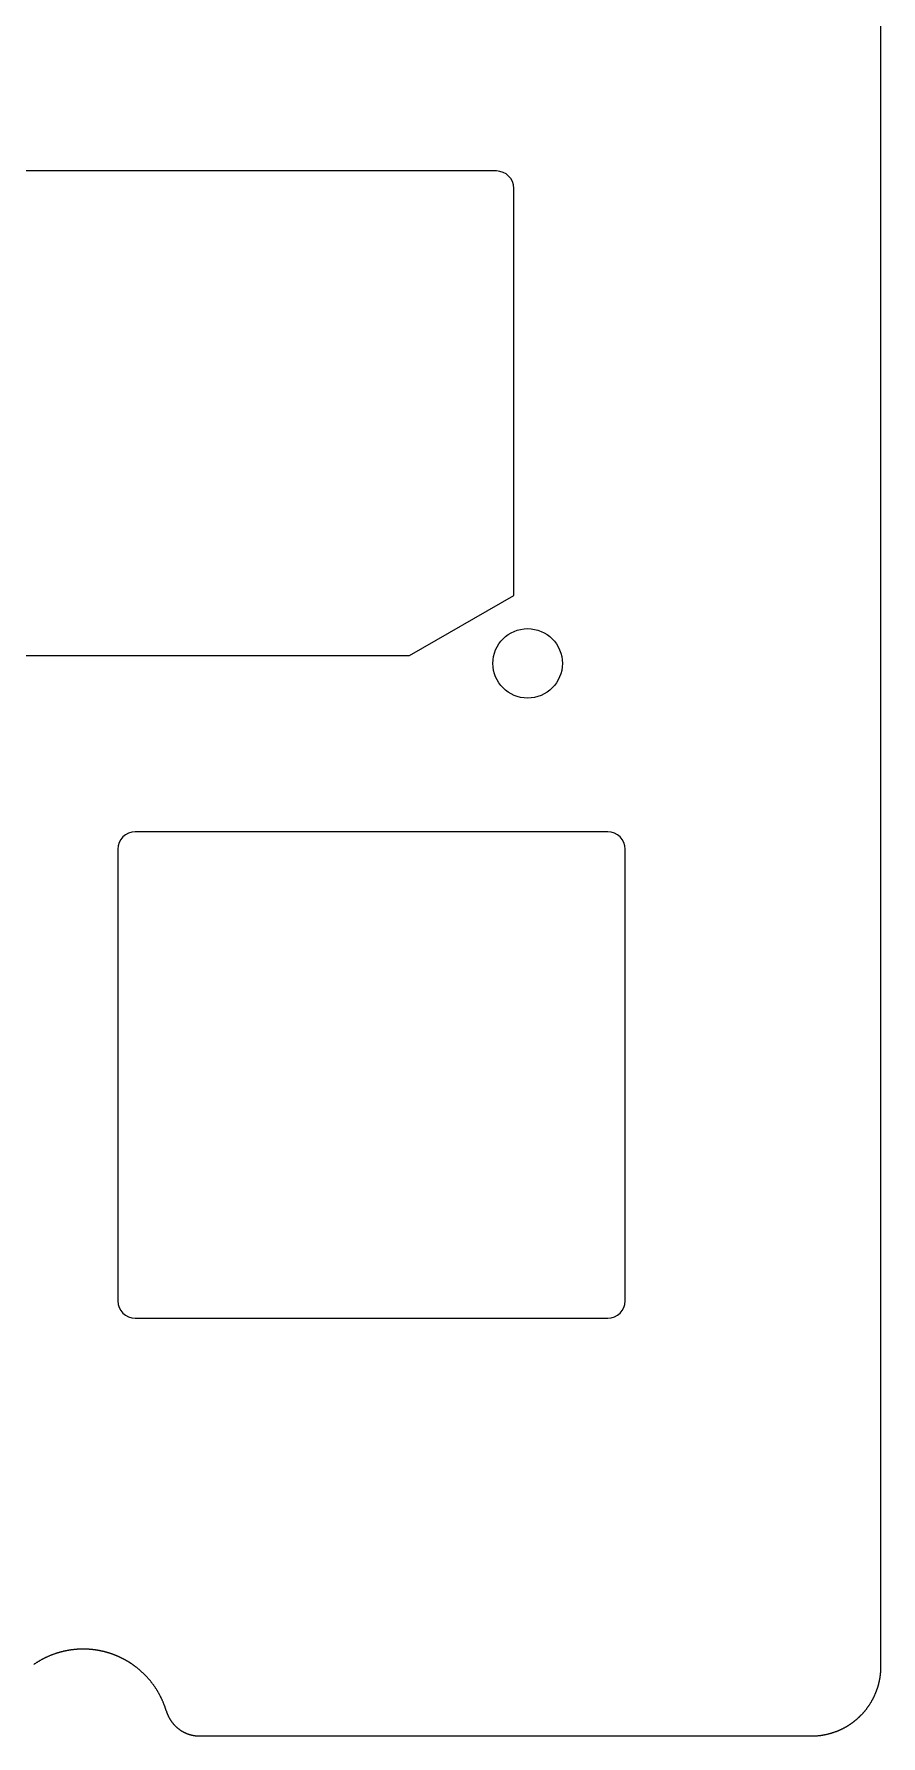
# Model space of a CAD drawing. Header units: millimetres. Extents: x -10 to 277, y -95 to 18.
# Drawn here: x 252.22 to 276.6, y -95.23 to -46.23 of the extents above; entities that cross this region are included whole.
import ezdxf

# ---------------------------------------------------------------- set-up
doc = ezdxf.new("R2010")
doc.units = ezdxf.units.MM
doc.header["$MEASUREMENT"] = 0
doc.layers.get('0').update_dxf_attribs({"linetype": 'CONTINUOUS'})
doc.layers.add('Edge.Cuts', color=53, linetype='CONTINUOUS')

msp = doc.modelspace()

# ---------------------------------------------------------------- linework, layer by layer
for points in [[(234.03125, -50.675), (234.03125, -62.393), (237.03125, -64.125), (263.03125, -64.125), (266.03125, -62.393), (266.03125, -50.675, 0.414213562), (265.53125, -50.175), (234.53125, -50.175, 0.414212391)], [(268.7375, -83.2, 0.414213562), (269.2375, -82.7), (269.2375, -69.7, 0.414213562), (268.7375, -69.2), (255.1375, -69.2, 0.414212391), (254.6375, -69.7), (254.6375, -82.7, 0.414212391), (255.1375, -83.2)]]:
    msp.add_lwpolyline(points, format="xyb", close=True)
msp.add_circle((266.43125, -64.35), 1)
at = {"layer": 'Edge.Cuts', "linetype": 'Continuous'}
for p, q in [((276.6, -93.226), (276.6, 16.026)), ((252.34615, -93.085303), (252.334051, -93.092652)), ((252.358289, -93.078024), (252.34615, -93.085303)), ((252.370468, -93.070813), (252.358289, -93.078024)), ((252.382687, -93.063671), (252.370468, -93.070813)), ((252.394946, -93.056599), (252.382687, -93.063671)), ((252.407244, -93.049597), (252.394946, -93.056599)), ((252.419581, -93.042665), (252.407244, -93.049597)), ((252.431955, -93.035803), (252.419581, -93.042665)), ((252.444368, -93.029011), (252.431955, -93.035803)), ((252.456818, -93.02229), (252.444368, -93.029011)), ((252.469305, -93.015641), (252.456818, -93.02229)), ((252.481829, -93.009062), (252.469305, -93.015641)), ((252.494389, -93.002554), (252.481829, -93.009062)), ((252.506985, -92.996118), (252.494389, -93.002554)), ((252.519616, -92.989754), (252.506985, -92.996118)), ((252.532281, -92.983462), (252.519616, -92.989754)), ((252.544982, -92.977242), (252.532281, -92.983462)), ((252.557716, -92.971094), (252.544982, -92.977242)), ((252.570484, -92.965019), (252.557716, -92.971094)), ((252.583286, -92.959017), (252.570484, -92.965019)), ((252.59612, -92.953088), (252.583286, -92.959017)), ((252.608987, -92.947231), (252.59612, -92.953088)), ((252.621885, -92.941448), (252.608987, -92.947231)), ((252.634815, -92.935739), (252.621885, -92.941448)), ((252.647777, -92.930103), (252.634815, -92.935739)), ((252.660769, -92.924541), (252.647777, -92.930103)), ((252.673791, -92.919053), (252.660769, -92.924541)), ((252.686843, -92.913639), (252.673791, -92.919053)), ((252.699925, -92.9083), (252.686843, -92.913639)), ((252.713036, -92.903035), (252.699925, -92.9083)), ((252.726175, -92.897844), (252.713036, -92.903035)), ((252.739343, -92.892729), (252.726175, -92.897844)), ((252.752539, -92.887688), (252.739343, -92.892729)), ((252.765762, -92.882723), (252.752539, -92.887688)), ((252.779012, -92.877833), (252.765762, -92.882723)), ((252.792289, -92.873018), (252.779012, -92.877833)), ((252.805592, -92.868279), (252.792289, -92.873018)), ((252.818921, -92.863615), (252.805592, -92.868279)), ((252.832275, -92.859027), (252.818921, -92.863615)), ((252.845654, -92.854516), (252.832275, -92.859027)), ((252.859058, -92.85008), (252.845654, -92.854516)), ((252.872486, -92.84572), (252.859058, -92.85008)), ((252.885938, -92.841437), (252.872486, -92.84572)), ((252.899414, -92.83723), (252.885938, -92.841437)), ((252.912912, -92.8331), (252.899414, -92.83723)), ((252.926433, -92.829047), (252.912912, -92.8331)), ((252.939976, -92.82507), (252.926433, -92.829047)), ((252.953542, -92.82117), (252.939976, -92.82507)), ((252.967128, -92.817348), (252.953542, -92.82117)), ((252.980736, -92.813602), (252.967128, -92.817348)), ((252.994365, -92.809934), (252.980736, -92.813602)), ((253.008014, -92.806343), (252.994365, -92.809934)), ((253.021683, -92.802829), (253.008014, -92.806343)), ((253.035371, -92.799393), (253.021683, -92.802829)), ((253.049079, -92.796034), (253.035371, -92.799393)), ((253.062805, -92.792754), (253.049079, -92.796034)), ((253.07655, -92.789551), (253.062805, -92.792754)), ((253.090313, -92.786426), (253.07655, -92.789551)), ((253.104094, -92.783378), (253.090313, -92.786426)), ((253.117892, -92.780409), (253.104094, -92.783378)), ((253.131707, -92.777518), (253.117892, -92.780409)), ((253.145539, -92.774706), (253.131707, -92.777518)), ((253.159387, -92.771971), (253.145539, -92.774706)), ((253.173251, -92.769315), (253.159387, -92.771971)), ((253.18713, -92.766737), (253.173251, -92.769315)), ((253.201025, -92.764238), (253.18713, -92.766737)), ((253.214935, -92.761817), (253.201025, -92.764238)), ((253.228859, -92.759475), (253.214935, -92.761817)), ((253.242797, -92.757212), (253.228859, -92.759475)), ((253.256749, -92.755028), (253.242797, -92.757212)), ((253.270715, -92.752922), (253.256749, -92.755028)), ((253.284694, -92.750895), (253.270715, -92.752922)), ((253.298685, -92.748947), (253.284694, -92.750895)), ((253.312689, -92.747078), (253.298685, -92.748947)), ((253.326706, -92.745288), (253.312689, -92.747078)), ((253.340734, -92.743577), (253.326706, -92.745288)), ((253.354773, -92.741946), (253.340734, -92.743577)), ((253.368824, -92.740393), (253.354773, -92.741946)), ((253.382886, -92.73892), (253.368824, -92.740393)), ((253.396958, -92.737526), (253.382886, -92.73892)), ((253.41104, -92.736211), (253.396958, -92.737526)), ((253.425133, -92.734976), (253.41104, -92.736211)), ((253.439235, -92.73382), (253.425133, -92.734976)), ((253.453346, -92.732744), (253.439235, -92.73382)), ((253.467466, -92.731747), (253.453346, -92.732744)), ((253.481595, -92.73083), (253.467466, -92.731747)), ((253.495732, -92.729992), (253.481595, -92.73083)), ((253.509877, -92.729234), (253.495732, -92.729992)), ((253.52403, -92.728556), (253.509877, -92.729234)), ((253.538191, -92.727957), (253.52403, -92.728556)), ((253.552359, -92.727438), (253.538191, -92.727957)), ((253.566533, -92.726999), (253.552359, -92.727438)), ((253.580714, -92.726639), (253.566533, -92.726999)), ((253.594902, -92.72636), (253.580714, -92.726639)), ((253.609096, -92.72616), (253.594902, -92.72636)), ((253.623295, -92.72604), (253.609096, -92.72616)), ((253.6375, -92.726), (253.623295, -92.72604)), ((253.644065, -92.726009), (253.6375, -92.726)), ((253.651173, -92.726037), (253.644065, -92.726009)), ((253.658277, -92.726086), (253.651173, -92.726037)), ((253.665382, -92.726154), (253.658277, -92.726086)), ((253.672483, -92.726243), (253.665382, -92.726154)), ((253.679585, -92.726351), (253.672483, -92.726243)), ((253.686683, -92.726479), (253.679585, -92.726351)), ((253.693782, -92.726628), (253.686683, -92.726479)), ((253.700877, -92.726796), (253.693782, -92.726628)), ((253.707972, -92.726985), (253.700877, -92.726796)), ((253.715064, -92.727193), (253.707972, -92.726985)), ((253.722157, -92.727422), (253.715064, -92.727193)), ((253.729245, -92.72767), (253.722157, -92.727422)), ((253.736334, -92.727938), (253.729245, -92.72767)), ((253.743418, -92.728226), (253.736334, -92.727938)), ((253.750504, -92.728535), (253.743418, -92.728226)), ((253.757585, -92.728863), (253.750504, -92.728535)), ((253.764666, -92.729211), (253.757585, -92.728863)), ((253.771743, -92.729579), (253.764666, -92.729211)), ((253.778821, -92.729967), (253.771743, -92.729579)), ((253.785894, -92.730375), (253.778821, -92.729967)), ((253.792967, -92.730803), (253.785894, -92.730375)), ((253.800036, -92.73125), (253.792967, -92.730803)), ((253.807105, -92.731718), (253.800036, -92.73125)), ((253.81417, -92.732206), (253.807105, -92.731718)), ((253.821235, -92.732713), (253.81417, -92.732206)), ((253.828295, -92.733241), (253.821235, -92.732713)), ((253.835355, -92.733788), (253.828295, -92.733241)), ((253.842411, -92.734355), (253.835355, -92.733788)), ((253.849466, -92.734942), (253.842411, -92.734355)), ((253.856517, -92.735549), (253.849466, -92.734942)), ((253.863568, -92.736176), (253.856517, -92.735549)), ((253.870614, -92.736823), (253.863568, -92.736176)), ((253.877659, -92.737489), (253.870614, -92.736823)), ((253.8847, -92.738176), (253.877659, -92.737489)), ((253.891741, -92.738882), (253.8847, -92.738176)), ((253.898776, -92.739608), (253.891741, -92.738882)), ((253.905812, -92.740354), (253.898776, -92.739608)), ((253.912842, -92.74112), (253.905812, -92.740354)), ((253.919871, -92.741905), (253.912842, -92.74112)), ((253.926896, -92.742711), (253.919871, -92.741905)), ((253.93392, -92.743536), (253.926896, -92.742711)), ((253.940939, -92.744381), (253.93392, -92.743536)), ((253.947957, -92.745246), (253.940939, -92.744381)), ((253.95497, -92.746131), (253.947957, -92.745246)), ((253.961982, -92.747035), (253.95497, -92.746131)), ((253.968989, -92.747959), (253.961982, -92.747035)), ((253.975995, -92.748904), (253.968989, -92.747959)), ((253.982996, -92.749867), (253.975995, -92.748904)), ((253.989996, -92.750851), (253.982996, -92.749867)), ((253.99699, -92.751854), (253.989996, -92.750851)), ((254.003983, -92.752877), (253.99699, -92.751854)), ((254.010971, -92.75392), (254.003983, -92.752877)), ((254.017958, -92.754983), (254.010971, -92.75392)), ((254.024939, -92.756065), (254.017958, -92.754983)), ((254.031919, -92.757167), (254.024939, -92.756065)), ((254.038893, -92.758288), (254.031919, -92.757167)), ((254.045866, -92.75943), (254.038893, -92.758288)), ((254.052833, -92.760591), (254.045866, -92.75943)), ((254.059798, -92.761772), (254.052833, -92.760591)), ((254.066758, -92.762972), (254.059798, -92.761772)), ((254.073717, -92.764192), (254.066758, -92.762972)), ((254.080669, -92.765432), (254.073717, -92.764192)), ((254.08762, -92.766692), (254.080669, -92.765432)), ((254.094565, -92.767971), (254.08762, -92.766692)), ((254.101508, -92.769269), (254.094565, -92.767971)), ((254.108445, -92.770588), (254.101508, -92.769269)), ((254.11538, -92.771926), (254.108445, -92.770588)), ((254.122309, -92.773283), (254.11538, -92.771926)), ((254.129236, -92.774661), (254.122309, -92.773283)), ((254.136157, -92.776057), (254.129236, -92.774661)), ((254.143076, -92.777474), (254.136157, -92.776057)), ((254.149989, -92.778909), (254.143076, -92.777474)), ((254.1569, -92.780365), (254.149989, -92.778909)), ((254.163804, -92.78184), (254.1569, -92.780365)), ((254.170706, -92.783335), (254.163804, -92.78184)), ((254.177601, -92.784849), (254.170706, -92.783335)), ((254.184495, -92.786382), (254.177601, -92.784849)), ((254.191381, -92.787935), (254.184495, -92.786382)), ((254.198265, -92.789508), (254.191381, -92.787935)), ((254.205143, -92.7911), (254.198265, -92.789508)), ((254.212018, -92.792712), (254.205143, -92.7911)), ((254.218887, -92.794343), (254.212018, -92.792712)), ((254.225752, -92.795994), (254.218887, -92.794343)), ((254.232612, -92.797663), (254.225752, -92.795994)), ((254.239468, -92.799353), (254.232612, -92.797663)), ((254.246317, -92.801062), (254.239468, -92.799353)), ((254.253164, -92.80279), (254.246317, -92.801062)), ((254.260004, -92.804537), (254.253164, -92.80279)), ((254.26684, -92.806305), (254.260004, -92.804537)), ((254.27367, -92.808091), (254.26684, -92.806305)), ((254.280496, -92.809897), (254.27367, -92.808091)), ((254.287316, -92.811722), (254.280496, -92.809897)), ((254.294132, -92.813566), (254.287316, -92.811722)), ((254.300942, -92.81543), (254.294132, -92.813566)), ((254.307747, -92.817313), (254.300942, -92.81543)), ((254.314546, -92.819215), (254.307747, -92.817313)), ((254.321341, -92.821137), (254.314546, -92.819215)), ((254.328129, -92.823078), (254.321341, -92.821137)), ((254.334914, -92.825038), (254.328129, -92.823078)), ((254.341691, -92.827017), (254.334914, -92.825038)), ((254.348464, -92.829016), (254.341691, -92.827017)), ((254.35523, -92.831034), (254.348464, -92.829016)), ((254.361992, -92.833071), (254.35523, -92.831034)), ((254.368747, -92.835127), (254.361992, -92.833071)), ((254.375497, -92.837203), (254.368747, -92.835127)), ((254.38224, -92.839297), (254.375497, -92.837203)), ((254.388979, -92.841411), (254.38224, -92.839297)), ((254.395711, -92.843544), (254.388979, -92.841411)), ((254.402438, -92.845696), (254.395711, -92.843544)), ((254.409157, -92.847867), (254.402438, -92.845696)), ((254.415872, -92.850057), (254.409157, -92.847867)), ((254.42258, -92.852266), (254.415872, -92.850057)), ((254.429283, -92.854494), (254.42258, -92.852266)), ((254.435978, -92.856741), (254.429283, -92.854494)), ((254.442668, -92.859008), (254.435978, -92.856741)), ((254.449351, -92.861293), (254.442668, -92.859008)), ((254.456029, -92.863597), (254.449351, -92.861293)), ((254.462699, -92.86592), (254.456029, -92.863597)), ((254.469363, -92.868263), (254.462699, -92.86592)), ((254.47602, -92.870624), (254.469363, -92.868263)), ((254.482672, -92.873004), (254.47602, -92.870624)), ((254.489316, -92.875403), (254.482672, -92.873004)), ((254.495955, -92.877821), (254.489316, -92.875403)), ((254.502586, -92.880257), (254.495955, -92.877821)), ((254.509211, -92.882713), (254.502586, -92.880257)), ((254.515828, -92.885187), (254.509211, -92.882713)), ((254.52244, -92.88768), (254.515828, -92.885187)), ((254.529043, -92.890192), (254.52244, -92.88768)), ((254.535641, -92.892723), (254.529043, -92.890192)), ((254.54223, -92.895272), (254.535641, -92.892723)), ((254.548814, -92.89784), (254.54223, -92.895272)), ((254.555389, -92.900427), (254.548814, -92.89784)), ((254.561959, -92.903033), (254.555389, -92.900427)), ((254.56852, -92.905656), (254.561959, -92.903033)), ((254.575075, -92.9083), (254.56852, -92.905656)), ((254.581621, -92.910961), (254.575075, -92.9083)), ((254.588161, -92.913641), (254.581621, -92.910961)), ((254.594693, -92.91634), (254.588161, -92.913641)), ((254.601219, -92.919057), (254.594693, -92.91634)), ((254.607735, -92.921793), (254.601219, -92.919057)), ((254.614246, -92.924547), (254.607735, -92.921793)), ((254.620747, -92.92732), (254.614246, -92.924547)), ((254.627243, -92.930111), (254.620747, -92.92732)), ((254.633729, -92.932921), (254.627243, -92.930111)), ((254.640208, -92.935749), (254.633729, -92.932921)), ((254.646679, -92.938596), (254.640208, -92.935749)), ((254.653143, -92.941461), (254.646679, -92.938596)), ((254.659598, -92.944344), (254.653143, -92.941461)), ((254.666046, -92.947246), (254.659598, -92.944344)), ((254.672485, -92.950166), (254.666046, -92.947246)), ((254.678917, -92.953104), (254.672485, -92.950166)), ((254.685339, -92.956061), (254.678917, -92.953104)), ((254.691755, -92.959036), (254.685339, -92.956061)), ((254.698161, -92.962029), (254.691755, -92.959036)), ((254.70456, -92.96504), (254.698161, -92.962029)), ((254.71095, -92.96807), (254.70456, -92.96504)), ((254.717332, -92.971118), (254.71095, -92.96807)), ((254.723705, -92.974183), (254.717332, -92.971118)), ((254.73007, -92.977267), (254.723705, -92.974183)), ((254.736426, -92.980369), (254.73007, -92.977267)), ((254.742774, -92.98349), (254.736426, -92.980369)), ((254.749113, -92.986627), (254.742774, -92.98349)), ((254.755443, -92.989784), (254.749113, -92.986627)), ((254.761765, -92.992958), (254.755443, -92.989784)), ((254.768078, -92.99615), (254.761765, -92.992958)), ((254.774381, -92.99936), (254.768078, -92.99615)), ((254.780676, -93.002588), (254.774381, -92.99936)), ((254.786962, -93.005834), (254.780676, -93.002588)), ((254.793239, -93.009097), (254.786962, -93.005834)), ((254.799507, -93.012379), (254.793239, -93.009097)), ((254.805766, -93.015678), (254.799507, -93.012379)), ((254.812015, -93.018995), (254.805766, -93.015678)), ((254.818256, -93.02233), (254.812015, -93.018995)), ((254.824487, -93.025683), (254.818256, -93.02233)), ((254.830709, -93.029053), (254.824487, -93.025683)), ((254.836921, -93.032441), (254.830709, -93.029053)), ((254.843124, -93.035846), (254.836921, -93.032441)), ((254.849317, -93.039269), (254.843124, -93.035846)), ((254.855501, -93.04271), (254.849317, -93.039269)), ((254.861675, -93.046169), (254.855501, -93.04271)), ((254.86784, -93.049644), (254.861675, -93.046169)), ((254.873995, -93.053138), (254.86784, -93.049644)), ((254.88014, -93.056649), (254.873995, -93.053138)), ((254.886275, -93.060177), (254.88014, -93.056649)), ((254.892401, -93.063722), (254.886275, -93.060177)), ((254.898516, -93.067285), (254.892401, -93.063722)), ((254.904622, -93.070866), (254.898516, -93.067285)), ((254.910718, -93.074463), (254.904622, -93.070866)), ((254.916803, -93.078078), (254.910718, -93.074463)), ((254.922879, -93.08171), (254.916803, -93.078078)), ((254.928944, -93.08536), (254.922879, -93.08171)), ((254.934999, -93.089026), (254.928944, -93.08536)), ((252.22707, -93.161846), (252.215402, -93.169869)), ((252.238782, -93.15389), (252.22707, -93.161846)), ((252.25054, -93.145999), (252.238782, -93.15389)), ((252.262341, -93.138176), (252.25054, -93.145999)), ((252.274186, -93.13042), (252.262341, -93.138176)), ((252.286074, -93.12273), (252.274186, -93.13042)), ((252.298005, -93.115109), (252.286074, -93.12273)), ((252.309979, -93.107555), (252.298005, -93.115109)), ((252.321994, -93.10007), (252.309979, -93.107555)), ((252.334051, -93.092652), (252.321994, -93.10007)), ((254.941044, -93.09271), (254.934999, -93.089026)), ((254.947078, -93.096411), (254.941044, -93.09271)), ((254.953102, -93.100129), (254.947078, -93.096411)), ((254.959116, -93.103864), (254.953102, -93.100129)), ((254.965119, -93.107617), (254.959116, -93.103864)), ((254.971111, -93.111386), (254.965119, -93.107617)), ((254.977094, -93.115172), (254.971111, -93.111386)), ((254.983065, -93.118975), (254.977094, -93.115172)), ((254.989026, -93.122795), (254.983065, -93.118975)), ((254.994976, -93.126631), (254.989026, -93.122795)), ((255.000915, -93.130485), (254.994976, -93.126631)), ((255.006843, -93.134356), (255.000915, -93.130485)), ((255.012761, -93.138243), (255.006843, -93.134356)), ((255.018667, -93.142147), (255.012761, -93.138243)), ((255.024563, -93.146068), (255.018667, -93.142147)), ((255.030447, -93.150005), (255.024563, -93.146068)), ((255.036321, -93.153959), (255.030447, -93.150005)), ((255.042183, -93.15793), (255.036321, -93.153959)), ((255.048034, -93.161917), (255.042183, -93.15793)), ((255.053874, -93.165921), (255.048034, -93.161917)), ((255.059702, -93.169941), (255.053874, -93.165921)), ((255.065519, -93.173978), (255.059702, -93.169941)), ((255.071325, -93.178031), (255.065519, -93.173978)), ((255.077119, -93.182101), (255.071325, -93.178031)), ((255.082902, -93.186187), (255.077119, -93.182101)), ((255.088673, -93.190289), (255.082902, -93.186187)), ((255.094433, -93.194407), (255.088673, -93.190289)), ((255.100181, -93.198542), (255.094433, -93.194407)), ((255.105918, -93.202693), (255.100181, -93.198542)), ((255.111642, -93.206861), (255.105918, -93.202693)), ((255.117355, -93.211044), (255.111642, -93.206861)), ((255.123056, -93.215243), (255.117355, -93.211044)), ((255.128745, -93.219459), (255.123056, -93.215243)), ((255.134422, -93.223691), (255.128745, -93.219459)), ((255.14574, -93.232202), (255.134422, -93.223691)), ((255.15701, -93.240777), (255.14574, -93.232202)), ((255.168231, -93.249415), (255.15701, -93.240777)), ((255.179403, -93.258117), (255.168231, -93.249415)), ((255.190526, -93.266882), (255.179403, -93.258117)), ((255.201599, -93.275708), (255.190526, -93.266882)), ((255.212621, -93.284598), (255.201599, -93.275708)), ((255.223593, -93.293549), (255.212621, -93.284598)), ((255.234513, -93.302561), (255.223593, -93.293549)), ((255.245383, -93.311635), (255.234513, -93.302561)), ((255.2562, -93.32077), (255.245383, -93.311635)), ((255.266965, -93.329966), (255.2562, -93.32077)), ((255.277678, -93.339222), (255.266965, -93.329966)), ((255.288338, -93.348538), (255.277678, -93.339222)), ((255.298945, -93.357914), (255.288338, -93.348538)), ((255.309498, -93.367349), (255.298945, -93.357914)), ((255.319997, -93.376843), (255.309498, -93.367349)), ((255.330442, -93.386396), (255.319997, -93.376843)), ((255.340832, -93.396007), (255.330442, -93.386396)), ((255.351168, -93.405677), (255.340832, -93.396007)), ((255.361448, -93.415404), (255.351168, -93.405677)), ((255.371672, -93.425188), (255.361448, -93.415404)), ((255.38184, -93.43503), (255.371672, -93.425188)), ((255.391952, -93.444928), (255.38184, -93.43503)), ((255.402007, -93.454883), (255.391952, -93.444928)), ((255.412005, -93.464894), (255.402007, -93.454883)), ((255.421945, -93.47496), (255.412005, -93.464894)), ((255.431828, -93.485082), (255.421945, -93.47496)), ((255.441653, -93.495259), (255.431828, -93.485082)), ((255.45142, -93.505491), (255.441653, -93.495259)), ((255.461127, -93.515777), (255.45142, -93.505491)), ((255.470776, -93.526117), (255.461127, -93.515777)), ((255.480366, -93.536511), (255.470776, -93.526117)), ((255.489896, -93.546958), (255.480366, -93.536511)), ((255.499366, -93.557458), (255.489896, -93.546958)), ((255.508776, -93.56801), (255.499366, -93.557458)), ((255.518125, -93.578615), (255.508776, -93.56801)), ((276.568309, -93.580661), (276.569421, -93.574436)), ((276.569421, -93.574436), (276.570513, -93.568207)), ((276.570513, -93.568207), (276.571585, -93.561975)), ((276.571585, -93.561975), (276.572638, -93.555739)), ((276.572638, -93.555739), (276.573671, -93.5495)), ((276.573671, -93.5495), (276.574684, -93.543258)), ((276.574684, -93.543258), (276.575677, -93.537013)), ((276.575677, -93.537013), (276.576651, -93.530764)), ((276.576651, -93.530764), (276.577604, -93.524512)), ((276.577604, -93.524512), (276.578538, -93.518257)), ((276.578538, -93.518257), (276.579452, -93.512)), ((276.579452, -93.512), (276.580347, -93.505739)), ((276.580347, -93.505739), (276.581221, -93.499477)), ((276.581221, -93.499477), (276.582076, -93.49321)), ((276.582076, -93.49321), (276.582911, -93.486942)), ((276.582911, -93.486942), (276.583726, -93.48067)), ((276.583726, -93.48067), (276.584522, -93.474397)), ((276.584522, -93.474397), (276.585297, -93.46812)), ((276.585297, -93.46812), (276.586053, -93.461841)), ((276.586053, -93.461841), (276.586788, -93.455559)), ((276.586788, -93.455559), (276.587504, -93.449276)), ((276.587504, -93.449276), (276.5882, -93.44299)), ((276.5882, -93.44299), (276.588876, -93.436702)), ((276.588876, -93.436702), (276.589532, -93.430411)), ((276.589532, -93.430411), (276.590169, -93.424119)), ((276.590169, -93.424119), (276.590785, -93.417824)), ((276.590785, -93.417824), (276.591381, -93.411528)), ((276.591381, -93.411528), (276.591958, -93.405229)), ((276.591958, -93.405229), (276.592515, -93.39893)), ((276.592515, -93.39893), (276.593051, -93.392627)), ((276.593051, -93.392627), (276.593568, -93.386323)), ((276.593568, -93.386323), (276.594065, -93.380017)), ((276.594065, -93.380017), (276.594542, -93.37371)), ((276.594542, -93.37371), (276.594999, -93.3674)), ((276.594999, -93.3674), (276.595436, -93.361091)), ((276.595436, -93.361091), (276.595853, -93.354778)), ((276.595853, -93.354778), (276.59625, -93.348465)), ((276.59625, -93.348465), (276.596627, -93.34215)), ((276.596627, -93.34215), (276.596984, -93.335834)), ((276.596984, -93.335834), (276.597322, -93.329516)), ((276.597322, -93.329516), (276.597639, -93.323198)), ((276.597639, -93.323198), (276.597936, -93.316877)), ((276.597936, -93.316877), (276.598213, -93.310557)), ((276.598213, -93.310557), (276.598471, -93.304235)), ((276.598471, -93.304235), (276.598708, -93.297912)), ((276.598708, -93.297912), (276.598925, -93.291588)), ((276.598925, -93.291588), (276.599123, -93.285264)), ((276.599123, -93.285264), (276.5993, -93.278937)), ((276.5993, -93.278937), (276.599457, -93.272612)), ((276.599457, -93.272612), (276.599595, -93.266284)), ((276.599595, -93.266284), (276.599712, -93.259957)), ((276.599712, -93.259957), (276.599809, -93.253627)), ((276.599809, -93.253627), (276.599887, -93.247299)), ((276.599887, -93.247299), (276.599944, -93.240969)), ((276.599944, -93.240969), (276.599981, -93.23464)), ((276.599981, -93.23464), (276.599999, -93.228308)), ((276.599999, -93.228308), (276.6, -93.226)), ((255.527414, -93.589272), (255.518125, -93.578615)), ((255.536641, -93.599981), (255.527414, -93.589272)), ((255.545807, -93.610741), (255.536641, -93.599981)), ((255.554911, -93.621551), (255.545807, -93.610741)), ((255.563954, -93.632413), (255.554911, -93.621551)), ((255.572934, -93.643324), (255.563954, -93.632413)), ((255.581851, -93.654285), (255.572934, -93.643324)), ((255.590706, -93.665296), (255.581851, -93.654285)), ((255.599498, -93.676356), (255.590706, -93.665296)), ((255.608226, -93.687465), (255.599498, -93.676356)), ((255.616891, -93.698622), (255.608226, -93.687465)), ((255.625492, -93.709827), (255.616891, -93.698622)), ((255.634028, -93.721081), (255.625492, -93.709827)), ((255.642501, -93.732381), (255.634028, -93.721081)), ((255.650908, -93.743729), (255.642501, -93.732381)), ((255.659251, -93.755123), (255.650908, -93.743729)), ((255.667529, -93.766564), (255.659251, -93.755123)), ((255.675741, -93.778051), (255.667529, -93.766564)), ((255.683887, -93.789583), (255.675741, -93.778051)), ((255.691968, -93.801161), (255.683887, -93.789583)), ((255.699983, -93.812783), (255.691968, -93.801161)), ((255.707931, -93.824451), (255.699983, -93.812783)), ((255.715813, -93.836163), (255.707931, -93.824451)), ((255.723628, -93.847918), (255.715813, -93.836163)), ((255.731375, -93.859718), (255.723628, -93.847918)), ((255.739056, -93.87156), (255.731375, -93.859718)), ((255.746669, -93.883446), (255.739056, -93.87156)), ((255.754215, -93.895374), (255.746669, -93.883446)), ((255.761692, -93.907344), (255.754215, -93.895374)), ((255.769102, -93.919356), (255.761692, -93.907344)), ((255.776443, -93.93141), (255.769102, -93.919356)), ((255.783716, -93.943505), (255.776443, -93.93141)), ((255.79092, -93.955641), (255.783716, -93.943505)), ((255.798055, -93.967818), (255.79092, -93.955641)), ((255.805121, -93.980035), (255.798055, -93.967818)), ((255.812118, -93.992292), (255.805121, -93.980035)), ((255.819045, -94.004588), (255.812118, -93.992292)), ((255.825903, -94.016924), (255.819045, -94.004588)), ((255.832691, -94.029298), (255.825903, -94.016924)), ((255.839409, -94.041712), (255.832691, -94.029298)), ((255.846056, -94.054163), (255.839409, -94.041712)), ((255.852634, -94.066652), (255.846056, -94.054163)), ((255.859141, -94.07918), (255.852634, -94.066652)), ((276.411531, -94.073537), (276.416856, -94.062061)), ((276.416856, -94.062061), (276.422108, -94.050552)), ((276.422108, -94.050552), (276.427287, -94.03901)), ((276.427287, -94.03901), (276.432394, -94.027436)), ((276.432394, -94.027436), (276.437427, -94.015829)), ((276.437427, -94.015829), (276.442386, -94.00419)), ((276.442386, -94.00419), (276.447272, -93.99252)), ((276.447272, -93.99252), (276.449687, -93.986674)), ((276.449687, -93.986674), (276.452084, -93.98082)), ((276.452084, -93.98082), (276.454462, -93.974958)), ((276.454462, -93.974958), (276.456822, -93.969089)), ((276.456822, -93.969089), (276.459163, -93.963213)), ((276.459163, -93.963213), (276.461486, -93.957329)), ((276.461486, -93.957329), (276.46379, -93.951438)), ((276.46379, -93.951438), (276.466075, -93.945539)), ((276.466075, -93.945539), (276.468342, -93.939633)), ((276.468342, -93.939633), (276.47059, -93.933721)), ((276.47059, -93.933721), (276.472819, -93.927801)), ((276.472819, -93.927801), (276.475029, -93.921874)), ((276.475029, -93.921874), (276.477221, -93.91594)), ((276.477221, -93.91594), (276.479394, -93.909999)), ((276.479394, -93.909999), (276.481548, -93.904052)), ((276.481548, -93.904052), (276.483684, -93.898097)), ((276.483684, -93.898097), (276.4858, -93.892136)), ((276.4858, -93.892136), (276.487898, -93.886168)), ((276.487898, -93.886168), (276.489976, -93.880194)), ((276.489976, -93.880194), (276.492036, -93.874213)), ((276.492036, -93.874213), (276.494077, -93.868226)), ((276.494077, -93.868226), (276.496099, -93.862232)), ((276.496099, -93.862232), (276.498102, -93.856232)), ((276.498102, -93.856232), (276.500086, -93.850226)), ((276.500086, -93.850226), (276.502051, -93.844214)), ((276.502051, -93.844214), (276.503997, -93.838195)), ((276.503997, -93.838195), (276.505924, -93.83217)), ((276.505924, -93.83217), (276.507832, -93.826139)), ((276.507832, -93.826139), (276.509721, -93.820103)), ((276.509721, -93.820103), (276.51159, -93.81406)), ((276.51159, -93.81406), (276.513441, -93.808011)), ((276.513441, -93.808011), (276.515272, -93.801957)), ((276.515272, -93.801957), (276.517085, -93.795897)), ((276.517085, -93.795897), (276.518878, -93.789831)), ((276.518878, -93.789831), (276.520651, -93.78376)), ((276.520651, -93.78376), (276.522406, -93.777683)), ((276.522406, -93.777683), (276.524141, -93.7716)), ((276.524141, -93.7716), (276.525858, -93.765512)), ((276.525858, -93.765512), (276.527554, -93.75942)), ((276.527554, -93.75942), (276.529232, -93.753321)), ((276.529232, -93.753321), (276.53089, -93.747217)), ((276.53089, -93.747217), (276.532529, -93.741108)), ((276.532529, -93.741108), (276.534149, -93.734995)), ((276.534149, -93.734995), (276.535749, -93.728875)), ((276.535749, -93.728875), (276.53733, -93.722751)), ((276.53733, -93.722751), (276.538891, -93.716622)), ((276.538891, -93.716622), (276.540433, -93.710489)), ((276.540433, -93.710489), (276.541956, -93.70435)), ((276.541956, -93.70435), (276.543459, -93.698207)), ((276.543459, -93.698207), (276.544943, -93.692058)), ((276.544943, -93.692058), (276.546407, -93.685906)), ((276.546407, -93.685906), (276.547852, -93.679748)), ((276.547852, -93.679748), (276.549277, -93.673587)), ((276.549277, -93.673587), (276.550683, -93.66742)), ((276.550683, -93.66742), (276.55207, -93.66125)), ((276.55207, -93.66125), (276.553436, -93.655075)), ((276.553436, -93.655075), (276.554784, -93.648896)), ((276.554784, -93.648896), (276.556111, -93.642712)), ((276.556111, -93.642712), (276.557419, -93.636525)), ((276.557419, -93.636525), (276.558708, -93.630333)), ((276.558708, -93.630333), (276.559977, -93.624138)), ((276.559977, -93.624138), (276.561226, -93.617938)), ((276.561226, -93.617938), (276.562456, -93.611735)), ((276.562456, -93.611735), (276.563666, -93.605528)), ((276.563666, -93.605528), (276.564856, -93.599317)), ((276.564856, -93.599317), (276.566027, -93.593102)), ((276.566027, -93.593102), (276.567178, -93.586884)), ((276.567178, -93.586884), (276.568309, -93.580661)), ((255.865577, -94.091744), (255.859141, -94.07918)), ((255.871942, -94.104346), (255.865577, -94.091744)), ((255.878236, -94.116984), (255.871942, -94.104346)), ((255.884459, -94.129658), (255.878236, -94.116984)), ((255.89061, -94.142369), (255.884459, -94.129658)), ((255.89669, -94.155115), (255.89061, -94.142369)), ((255.902699, -94.167897), (255.89669, -94.155115)), ((255.908635, -94.180714), (255.902699, -94.167897)), ((255.9145, -94.193566), (255.908635, -94.180714)), ((255.920292, -94.206452), (255.9145, -94.193566)), ((255.926013, -94.219373), (255.920292, -94.206452)), ((255.93166, -94.232327), (255.926013, -94.219373)), ((255.937235, -94.245315), (255.93166, -94.232327)), ((255.942738, -94.258337), (255.937235, -94.245315)), ((255.948168, -94.271391), (255.942738, -94.258337)), ((255.953524, -94.284479), (255.948168, -94.271391)), ((255.958808, -94.297598), (255.953524, -94.284479)), ((255.964018, -94.31075), (255.958808, -94.297598)), ((255.969155, -94.323934), (255.964018, -94.31075)), ((255.974219, -94.337149), (255.969155, -94.323934)), ((255.979208, -94.350396), (255.974219, -94.337149)), ((255.984125, -94.363674), (255.979208, -94.350396)), ((255.988967, -94.376982), (255.984125, -94.363674)), ((255.993735, -94.390321), (255.988967, -94.376982)), ((255.998429, -94.403691), (255.993735, -94.390321)), ((256.003049, -94.41709), (255.998429, -94.403691)), ((256.007594, -94.430519), (256.003049, -94.41709)), ((256.012066, -94.443977), (256.007594, -94.430519)), ((256.016462, -94.457464), (256.012066, -94.443977)), ((256.020784, -94.470981), (256.016462, -94.457464)), ((256.025031, -94.484525), (256.020784, -94.470981)), ((256.029203, -94.498099), (256.025031, -94.484525)), ((256.0333, -94.5117), (256.029203, -94.498099)), ((256.0333, -94.5117), (256.035903, -94.520294)), ((256.035903, -94.520294), (256.03858, -94.528859)), ((256.03858, -94.528859), (256.041333, -94.537396)), ((256.041333, -94.537396), (256.04416, -94.545904)), ((256.04416, -94.545904), (256.047061, -94.554382)), ((256.047061, -94.554382), (256.050037, -94.562831)), ((276.092378, -94.557445), (276.100768, -94.547982)), ((276.100768, -94.547982), (276.109097, -94.538466)), ((276.109097, -94.538466), (276.117366, -94.528898)), ((276.117366, -94.528898), (276.125574, -94.519278)), ((276.125574, -94.519278), (276.133721, -94.509607)), ((276.133721, -94.509607), (276.141806, -94.499885)), ((276.141806, -94.499885), (276.14983, -94.490113)), ((276.14983, -94.490113), (276.157791, -94.480289)), ((276.157791, -94.480289), (276.16569, -94.470416)), ((276.16569, -94.470416), (276.173526, -94.460493)), ((276.173526, -94.460493), (276.1813, -94.450521)), ((276.1813, -94.450521), (276.18901, -94.4405)), ((276.18901, -94.4405), (276.196656, -94.430431)), ((276.196656, -94.430431), (276.204239, -94.420313)), ((276.204239, -94.420313), (276.211757, -94.410148)), ((276.211757, -94.410148), (276.219211, -94.399935)), ((276.219211, -94.399935), (276.226601, -94.389675)), ((276.226601, -94.389675), (276.233925, -94.379368)), ((276.233925, -94.379368), (276.241184, -94.369016)), ((276.241184, -94.369016), (276.248378, -94.358617)), ((276.248378, -94.358617), (276.255506, -94.348173)), ((276.255506, -94.348173), (276.262567, -94.337684)), ((276.262567, -94.337684), (276.269563, -94.32715)), ((276.269563, -94.32715), (276.276491, -94.316572)), ((276.276491, -94.316572), (276.283353, -94.305951)), ((276.283353, -94.305951), (276.290148, -94.295286)), ((276.290148, -94.295286), (276.296875, -94.284578)), ((276.296875, -94.284578), (276.303534, -94.273827)), ((276.303534, -94.273827), (276.310126, -94.263034)), ((276.310126, -94.263034), (276.316649, -94.2522)), ((276.316649, -94.2522), (276.323104, -94.241324)), ((276.323104, -94.241324), (276.32949, -94.230408)), ((276.32949, -94.230408), (276.335806, -94.219451)), ((276.335806, -94.219451), (276.342054, -94.208454)), ((276.342054, -94.208454), (276.348232, -94.197417)), ((276.348232, -94.197417), (276.35434, -94.186342)), ((276.35434, -94.186342), (276.360379, -94.175228)), ((276.360379, -94.175228), (276.366347, -94.164075)), ((276.366347, -94.164075), (276.372244, -94.152885)), ((276.372244, -94.152885), (276.378071, -94.141658)), ((276.378071, -94.141658), (276.383826, -94.130394)), ((276.383826, -94.130394), (276.389511, -94.119093)), ((276.389511, -94.119093), (276.395124, -94.107757)), ((276.395124, -94.107757), (276.400665, -94.096385)), ((276.400665, -94.096385), (276.406134, -94.084978)), ((276.406134, -94.084978), (276.411531, -94.073537)), ((256.050037, -94.562831), (256.053087, -94.571249)), ((256.053087, -94.571249), (256.05621, -94.579637)), ((256.05621, -94.579637), (256.059408, -94.587993)), ((256.059408, -94.587993), (256.062678, -94.596318)), ((256.062678, -94.596318), (256.066022, -94.60461)), ((256.066022, -94.60461), (256.069439, -94.612871)), ((256.069439, -94.612871), (256.072929, -94.621098)), ((256.072929, -94.621098), (256.076492, -94.629292)), ((256.076492, -94.629292), (256.080127, -94.637452)), ((256.080127, -94.637452), (256.083834, -94.645577)), ((256.083834, -94.645577), (256.087613, -94.653668)), ((256.087613, -94.653668), (256.091463, -94.661723)), ((256.091463, -94.661723), (256.095385, -94.669742)), ((256.095385, -94.669742), (256.099379, -94.677725)), ((256.099379, -94.677725), (256.103443, -94.685672)), ((256.103443, -94.685672), (256.107578, -94.693581)), ((256.107578, -94.693581), (256.111783, -94.701452)), ((256.111783, -94.701452), (256.116059, -94.709285)), ((256.116059, -94.709285), (256.120404, -94.717079)), ((256.120404, -94.717079), (256.124819, -94.724833)), ((256.124819, -94.724833), (256.129303, -94.732548)), ((256.129303, -94.732548), (256.133856, -94.740222)), ((256.133856, -94.740222), (256.138478, -94.747856)), ((256.138478, -94.747856), (256.143168, -94.755447)), ((256.143168, -94.755447), (256.147926, -94.762997)), ((256.147926, -94.762997), (256.152752, -94.770505)), ((256.152752, -94.770505), (256.157645, -94.777969)), ((256.157645, -94.777969), (256.162605, -94.78539)), ((256.162605, -94.78539), (256.167632, -94.792766)), ((256.167632, -94.792766), (256.172725, -94.800098)), ((256.172725, -94.800098), (256.177884, -94.807385)), ((256.177884, -94.807385), (256.183109, -94.814626)), ((256.183109, -94.814626), (256.188398, -94.82182)), ((256.188398, -94.82182), (256.193753, -94.828968)), ((256.193753, -94.828968), (256.199172, -94.836068)), ((256.199172, -94.836068), (256.204654, -94.84312)), ((256.204654, -94.84312), (256.210201, -94.850124)), ((256.210201, -94.850124), (256.21581, -94.857078)), ((256.21581, -94.857078), (256.221482, -94.863983)), ((256.221482, -94.863983), (256.227217, -94.870838)), ((256.227217, -94.870838), (256.233013, -94.877642)), ((256.233013, -94.877642), (256.23887, -94.884395)), ((256.23887, -94.884395), (256.244789, -94.891096)), ((256.244789, -94.891096), (256.250768, -94.897744)), ((256.250768, -94.897744), (256.256806, -94.90434)), ((256.256806, -94.90434), (256.262905, -94.910882)), ((256.262905, -94.910882), (256.269062, -94.91737)), ((256.269062, -94.91737), (256.275277, -94.923804)), ((256.275277, -94.923804), (256.281551, -94.930182)), ((256.281551, -94.930182), (256.287882, -94.936505)), ((256.287882, -94.936505), (256.29427, -94.942771)), ((256.29427, -94.942771), (256.300714, -94.948981)), ((256.300714, -94.948981), (256.307214, -94.955134)), ((256.307214, -94.955134), (256.31377, -94.961228)), ((256.31377, -94.961228), (256.32038, -94.967265)), ((256.32038, -94.967265), (256.327044, -94.973243)), ((256.327044, -94.973243), (256.333762, -94.979161)), ((256.333762, -94.979161), (256.340534, -94.98502)), ((256.340534, -94.98502), (256.347357, -94.990818)), ((256.347357, -94.990818), (256.354233, -94.996555)), ((256.354233, -94.996555), (256.36116, -95.002231)), ((256.36116, -95.002231), (256.368137, -95.007845)), ((256.368137, -95.007845), (256.375165, -95.013397)), ((256.375165, -95.013397), (256.382242, -95.018886)), ((256.382242, -95.018886), (256.389368, -95.024311)), ((256.389368, -95.024311), (256.396543, -95.029673)), ((256.396543, -95.029673), (256.400148, -95.03233)), ((256.400148, -95.03233), (256.403765, -95.034971)), ((256.403765, -95.034971), (256.407394, -95.037595)), ((256.407394, -95.037595), (256.411034, -95.040204)), ((256.411034, -95.040204), (256.414686, -95.042796)), ((256.414686, -95.042796), (256.41835, -95.045372)), ((256.41835, -95.045372), (256.422025, -95.047931)), ((275.422237, -95.049154), (275.427999, -95.046544)), ((275.427999, -95.046544), (275.433753, -95.043916)), ((275.433753, -95.043916), (275.439499, -95.04127)), ((275.439499, -95.04127), (275.445236, -95.038606)), ((275.445236, -95.038606), (275.450965, -95.035923)), ((275.450965, -95.035923), (275.456685, -95.033223)), ((275.456685, -95.033223), (275.462397, -95.030504)), ((275.462397, -95.030504), (275.4681, -95.027767)), ((275.4681, -95.027767), (275.473794, -95.025013)), ((275.473794, -95.025013), (275.47948, -95.02224)), ((275.47948, -95.02224), (275.485157, -95.01945)), ((275.485157, -95.01945), (275.490825, -95.016641)), ((275.490825, -95.016641), (275.496484, -95.013815)), ((275.496484, -95.013815), (275.502134, -95.01097)), ((275.502134, -95.01097), (275.507775, -95.008108)), ((275.507775, -95.008108), (275.513407, -95.005228)), ((275.513407, -95.005228), (275.51903, -95.00233)), ((275.51903, -95.00233), (275.524643, -94.999415)), ((275.524643, -94.999415), (275.530247, -94.996482)), ((275.530247, -94.996482), (275.535843, -94.99353)), ((275.535843, -94.99353), (275.541428, -94.990562)), ((275.541428, -94.990562), (275.547004, -94.987576)), ((275.547004, -94.987576), (275.552571, -94.984572)), ((275.552571, -94.984572), (275.558128, -94.98155)), ((275.558128, -94.98155), (275.563675, -94.978512)), ((275.563675, -94.978512), (275.569213, -94.975455)), ((275.569213, -94.975455), (275.574741, -94.972381)), ((275.574741, -94.972381), (275.58026, -94.96929)), ((275.58026, -94.96929), (275.585768, -94.966181)), ((275.585768, -94.966181), (275.591267, -94.963055)), ((275.591267, -94.963055), (275.596755, -94.959911)), ((275.596755, -94.959911), (275.602234, -94.95675)), ((275.602234, -94.95675), (275.607702, -94.953572)), ((275.607702, -94.953572), (275.613161, -94.950376)), ((275.613161, -94.950376), (275.618609, -94.947164)), ((275.618609, -94.947164), (275.624047, -94.943934)), ((275.624047, -94.943934), (275.629475, -94.940687)), ((275.629475, -94.940687), (275.634893, -94.937423)), ((275.634893, -94.937423), (275.640299, -94.934142)), ((275.640299, -94.934142), (275.645696, -94.930843)), ((275.645696, -94.930843), (275.651082, -94.927528)), ((275.651082, -94.927528), (275.656458, -94.924195)), ((275.656458, -94.924195), (275.661823, -94.920846)), ((275.661823, -94.920846), (275.667178, -94.91748)), ((275.667178, -94.91748), (275.672521, -94.914097)), ((275.672521, -94.914097), (275.677854, -94.910696)), ((275.677854, -94.910696), (275.683176, -94.90728)), ((275.683176, -94.90728), (275.688487, -94.903846)), ((275.688487, -94.903846), (275.693787, -94.900396)), ((275.693787, -94.900396), (275.699077, -94.896928)), ((275.699077, -94.896928), (275.704355, -94.893444)), ((275.704355, -94.893444), (275.709623, -94.889944)), ((275.709623, -94.889944), (275.714879, -94.886427)), ((275.714879, -94.886427), (275.720124, -94.882893)), ((275.720124, -94.882893), (275.725357, -94.879343)), ((275.725357, -94.879343), (275.73058, -94.875775)), ((275.73058, -94.875775), (275.735791, -94.872192)), ((275.735791, -94.872192), (275.740991, -94.868592)), ((275.740991, -94.868592), (275.746179, -94.864976)), ((275.746179, -94.864976), (275.751356, -94.861343)), ((275.751356, -94.861343), (275.756521, -94.857695)), ((275.756521, -94.857695), (275.761676, -94.854029)), ((275.761676, -94.854029), (275.766817, -94.850348)), ((275.766817, -94.850348), (275.771948, -94.84665)), ((275.771948, -94.84665), (275.777067, -94.842936)), ((275.777067, -94.842936), (275.782174, -94.839205)), ((275.782174, -94.839205), (275.787269, -94.835459)), ((275.787269, -94.835459), (275.792353, -94.831696)), ((275.792353, -94.831696), (275.797424, -94.827918)), ((275.797424, -94.827918), (275.802484, -94.824123)), ((275.802484, -94.824123), (275.807531, -94.820313)), ((275.807531, -94.820313), (275.812566, -94.816486)), ((275.812566, -94.816486), (275.817589, -94.812644)), ((275.817589, -94.812644), (275.822601, -94.808785)), ((275.822601, -94.808785), (275.827599, -94.804911)), ((275.827599, -94.804911), (275.832586, -94.801021)), ((275.832586, -94.801021), (275.83756, -94.797115)), ((275.83756, -94.797115), (275.842523, -94.793193)), ((275.842523, -94.793193), (275.847472, -94.789256)), ((275.847472, -94.789256), (275.85241, -94.785303)), ((275.85241, -94.785303), (275.857334, -94.781335)), ((275.857334, -94.781335), (275.862247, -94.77735)), ((275.862247, -94.77735), (275.867146, -94.773351)), ((275.867146, -94.773351), (275.872034, -94.769335)), ((275.872034, -94.769335), (275.876907, -94.765304)), ((275.876907, -94.765304), (275.88177, -94.761258)), ((275.88177, -94.761258), (275.886618, -94.757196)), ((275.886618, -94.757196), (275.891455, -94.753119)), ((275.891455, -94.753119), (275.896278, -94.749027)), ((275.896278, -94.749027), (275.901089, -94.744918)), ((275.901089, -94.744918), (275.905886, -94.740796)), ((275.905886, -94.740796), (275.910671, -94.736657)), ((275.910671, -94.736657), (275.915442, -94.732504)), ((275.915442, -94.732504), (275.920201, -94.728335)), ((275.920201, -94.728335), (275.924946, -94.724151)), ((275.924946, -94.724151), (275.929678, -94.719952)), ((275.929678, -94.719952), (275.934397, -94.715738)), ((275.934397, -94.715738), (275.939104, -94.711509)), ((275.939104, -94.711509), (275.943796, -94.707265)), ((275.943796, -94.707265), (275.948475, -94.703006)), ((275.948475, -94.703006), (275.953141, -94.698733)), ((275.953141, -94.698733), (275.957794, -94.694443)), ((275.957794, -94.694443), (275.962433, -94.69014)), ((275.962433, -94.69014), (275.967059, -94.685821)), ((275.967059, -94.685821), (275.971671, -94.681489)), ((275.971671, -94.681489), (275.97627, -94.67714)), ((275.97627, -94.67714), (275.980854, -94.672778)), ((275.980854, -94.672778), (275.985426, -94.6684)), ((275.985426, -94.6684), (275.989984, -94.664009)), ((275.989984, -94.664009), (275.994528, -94.659602)), ((275.994528, -94.659602), (275.999058, -94.655182)), ((275.999058, -94.655182), (276.003575, -94.650746)), ((276.003575, -94.650746), (276.008078, -94.646296)), ((276.008078, -94.646296), (276.012567, -94.641831)), ((276.012567, -94.641831), (276.0142, -94.6402)), ((276.0142, -94.6402), (276.02312, -94.631223)), ((276.02312, -94.631223), (276.031982, -94.622191)), ((276.031982, -94.622191), (276.040787, -94.613104)), ((276.040787, -94.613104), (276.049533, -94.603963)), ((276.049533, -94.603963), (276.05822, -94.594767)), ((276.05822, -94.594767), (276.066849, -94.585517)), ((276.066849, -94.585517), (276.075418, -94.576213)), ((276.075418, -94.576213), (276.083928, -94.566855)), ((276.083928, -94.566855), (276.092378, -94.557445)), ((256.422025, -95.047931), (256.425711, -95.050474)), ((256.425711, -95.050474), (256.429409, -95.053)), ((256.429409, -95.053), (256.433118, -95.05551)), ((256.433118, -95.05551), (256.436838, -95.058003)), ((256.436838, -95.058003), (256.440569, -95.06048)), ((256.440569, -95.06048), (256.444311, -95.062939)), ((256.444311, -95.062939), (256.448064, -95.065382)), ((256.448064, -95.065382), (256.451828, -95.067809)), ((256.451828, -95.067809), (256.455602, -95.070218)), ((256.455602, -95.070218), (256.459387, -95.07261)), ((256.459387, -95.07261), (256.463183, -95.074986)), ((256.463183, -95.074986), (256.466989, -95.077344)), ((256.466989, -95.077344), (256.470806, -95.079685)), ((256.470806, -95.079685), (256.474633, -95.082009)), ((256.474633, -95.082009), (256.47847, -95.084316)), ((256.47847, -95.084316), (256.482317, -95.086606)), ((256.482317, -95.086606), (256.486175, -95.088878)), ((256.486175, -95.088878), (256.490042, -95.091133)), ((256.490042, -95.091133), (256.49392, -95.093371)), ((256.49392, -95.093371), (256.497806, -95.095591)), ((256.497806, -95.095591), (256.501704, -95.097794)), ((256.501704, -95.097794), (256.50561, -95.099979)), ((256.50561, -95.099979), (256.509526, -95.102147)), ((256.509526, -95.102147), (256.513452, -95.104297)), ((256.513452, -95.104297), (256.517387, -95.10643)), ((256.517387, -95.10643), (256.521331, -95.108545)), ((256.521331, -95.108545), (256.525285, -95.110642)), ((256.525285, -95.110642), (256.529247, -95.112721)), ((256.529247, -95.112721), (256.53322, -95.114782)), ((256.53322, -95.114782), (256.5372, -95.116826)), ((256.5372, -95.116826), (256.54119, -95.118852)), ((256.54119, -95.118852), (256.545189, -95.120859)), ((256.545189, -95.120859), (256.549196, -95.122849)), ((256.549196, -95.122849), (256.553212, -95.12482)), ((256.553212, -95.12482), (256.557237, -95.126774)), ((256.557237, -95.126774), (256.56127, -95.128709)), ((256.56127, -95.128709), (256.565312, -95.130627)), ((256.565312, -95.130627), (256.569361, -95.132526)), ((256.569361, -95.132526), (256.57342, -95.134407)), ((256.57342, -95.134407), (256.577486, -95.136269)), ((256.577486, -95.136269), (256.581561, -95.138114)), ((256.581561, -95.138114), (256.585643, -95.13994)), ((256.585643, -95.13994), (256.589734, -95.141748)), ((256.589734, -95.141748), (256.593831, -95.143536)), ((256.593831, -95.143536), (256.597938, -95.145307)), ((256.597938, -95.145307), (256.602051, -95.14706)), ((256.602051, -95.14706), (256.606173, -95.148794)), ((256.606173, -95.148794), (256.610301, -95.150508)), ((256.610301, -95.150508), (256.614438, -95.152205)), ((256.614438, -95.152205), (256.618581, -95.153883)), ((256.618581, -95.153883), (256.622732, -95.155543)), ((256.622732, -95.155543), (256.626889, -95.157183)), ((256.626889, -95.157183), (256.631055, -95.158805)), ((256.631055, -95.158805), (256.635227, -95.160408)), ((256.635227, -95.160408), (256.639406, -95.161993)), ((256.639406, -95.161993), (256.643591, -95.163558)), ((256.643591, -95.163558), (256.647785, -95.165105)), ((256.647785, -95.165105), (256.651984, -95.166633)), ((256.651984, -95.166633), (256.65619, -95.168143)), ((256.65619, -95.168143), (256.660402, -95.169632)), ((256.660402, -95.169632), (256.664622, -95.171104)), ((256.664622, -95.171104), (256.668847, -95.172556)), ((256.668847, -95.172556), (256.673079, -95.173989)), ((256.673079, -95.173989), (256.677316, -95.175403)), ((256.677316, -95.175403), (256.681561, -95.176799)), ((256.681561, -95.176799), (256.68581, -95.178175)), ((256.68581, -95.178175), (256.690067, -95.179532)), ((256.690067, -95.179532), (256.694328, -95.180869)), ((256.694328, -95.180869), (256.698597, -95.182188)), ((256.698597, -95.182188), (256.70287, -95.183488)), ((256.70287, -95.183488), (256.70715, -95.184768)), ((256.70715, -95.184768), (256.711434, -95.186029)), ((256.711434, -95.186029), (256.715725, -95.187271)), ((256.715725, -95.187271), (256.72002, -95.188494)), ((256.72002, -95.188494), (256.724322, -95.189697)), ((256.724322, -95.189697), (256.728628, -95.190881)), ((256.728628, -95.190881), (256.73294, -95.192046)), ((256.73294, -95.192046), (256.737256, -95.193191)), ((256.737256, -95.193191), (256.741579, -95.194317)), ((256.741579, -95.194317), (256.745905, -95.195424)), ((256.745905, -95.195424), (256.750237, -95.196511)), ((256.750237, -95.196511), (256.754573, -95.197579)), ((256.754573, -95.197579), (256.758915, -95.198627)), ((256.758915, -95.198627), (256.76326, -95.199656)), ((256.76326, -95.199656), (256.767612, -95.200666)), ((256.767612, -95.200666), (256.771966, -95.201655)), ((256.771966, -95.201655), (256.776326, -95.202626)), ((256.776326, -95.202626), (256.780689, -95.203576)), ((256.780689, -95.203576), (256.785059, -95.204508)), ((256.785059, -95.204508), (256.78943, -95.20542)), ((256.78943, -95.20542), (256.793808, -95.206312)), ((256.793808, -95.206312), (256.798188, -95.207184)), ((256.798188, -95.207184), (256.802574, -95.208037)), ((256.802574, -95.208037), (256.806962, -95.208871)), ((256.806962, -95.208871), (256.811355, -95.209684)), ((256.811355, -95.209684), (256.815751, -95.210478)), ((256.815751, -95.210478), (256.820152, -95.211253)), ((256.820152, -95.211253), (256.824555, -95.212007)), ((256.824555, -95.212007), (256.828964, -95.212743)), ((256.828964, -95.212743), (256.833374, -95.213458)), ((256.833374, -95.213458), (256.837789, -95.214153)), ((256.837789, -95.214153), (256.842206, -95.214829)), ((256.842206, -95.214829), (256.846629, -95.215485)), ((256.846629, -95.215485), (256.851052, -95.216122)), ((256.851052, -95.216122), (256.855481, -95.216738)), ((256.855481, -95.216738), (256.859911, -95.217335)), ((256.859911, -95.217335), (256.864346, -95.217912)), ((256.864346, -95.217912), (256.868782, -95.218469)), ((256.868782, -95.218469), (256.873223, -95.219007)), ((256.873223, -95.219007), (256.877665, -95.219524)), ((256.877665, -95.219524), (256.882112, -95.220022)), ((256.882112, -95.220022), (256.886559, -95.2205)), ((256.886559, -95.2205), (256.891011, -95.220958)), ((256.891011, -95.220958), (256.895464, -95.221396)), ((256.895464, -95.221396), (256.899921, -95.221815)), ((256.899921, -95.221815), (256.904379, -95.222213)), ((256.904379, -95.222213), (256.908841, -95.222592)), ((256.908841, -95.222592), (256.913304, -95.222951)), ((256.913304, -95.222951), (256.917771, -95.223289)), ((256.917771, -95.223289), (256.922238, -95.223608)), ((256.922238, -95.223608), (256.926709, -95.223907)), ((256.926709, -95.223907), (256.931181, -95.224186)), ((256.931181, -95.224186), (256.935656, -95.224446)), ((256.935656, -95.224446), (256.940132, -95.224685)), ((256.940132, -95.224685), (256.944611, -95.224904)), ((256.944611, -95.224904), (256.94909, -95.225103)), ((256.94909, -95.225103), (256.953574, -95.225283)), ((256.953574, -95.225283), (256.958057, -95.225442)), ((256.958057, -95.225442), (256.962543, -95.225581)), ((256.962543, -95.225581), (256.967029, -95.225701)), ((256.967029, -95.225701), (256.97152, -95.2258)), ((256.97152, -95.2258), (256.976009, -95.22588)), ((256.976009, -95.22588), (256.980502, -95.225939)), ((256.980502, -95.225939), (256.984994, -95.225978)), ((256.984994, -95.225978), (256.98949, -95.225998)), ((256.98949, -95.225998), (256.9916, -95.226)), ((256.9916, -95.226), (274.6, -95.226)), ((274.6, -95.226), (274.612654, -95.22596)), ((274.612654, -95.22596), (274.625306, -95.22584)), ((274.625306, -95.22584), (274.637956, -95.22564)), ((274.637956, -95.22564), (274.650603, -95.22536)), ((274.650603, -95.22536), (274.663248, -95.225001)), ((274.663248, -95.225001), (274.675889, -95.224561)), ((274.675889, -95.224561), (274.688526, -95.224042)), ((274.688526, -95.224042), (274.701159, -95.223442)), ((274.701159, -95.223442), (274.713787, -95.222763)), ((274.713787, -95.222763), (274.72641, -95.222004)), ((274.72641, -95.222004), (274.739028, -95.221166)), ((274.739028, -95.221166), (274.75164, -95.220247)), ((274.75164, -95.220247), (274.764245, -95.219249)), ((274.764245, -95.219249), (274.776843, -95.218171)), ((274.776843, -95.218171), (274.789434, -95.217014)), ((274.789434, -95.217014), (274.802017, -95.215777)), ((274.802017, -95.215777), (274.814592, -95.21446)), ((274.814592, -95.21446), (274.827157, -95.213064)), ((274.827157, -95.213064), (274.839714, -95.211589)), ((274.839714, -95.211589), (274.852261, -95.210034)), ((274.852261, -95.210034), (274.864798, -95.2084)), ((274.864798, -95.2084), (274.877325, -95.206686)), ((274.877325, -95.206686), (274.88984, -95.204894)), ((274.88984, -95.204894), (274.902344, -95.203022)), ((274.902344, -95.203022), (274.914836, -95.201071)), ((274.914836, -95.201071), (274.927315, -95.199041)), ((274.927315, -95.199041), (274.939781, -95.196933)), ((274.939781, -95.196933), (274.952234, -95.194745)), ((274.952234, -95.194745), (274.964673, -95.192479)), ((274.964673, -95.192479), (274.977098, -95.190134)), ((274.977098, -95.190134), (274.989507, -95.18771)), ((274.989507, -95.18771), (275.001902, -95.185208)), ((275.001902, -95.185208), (275.01428, -95.182628)), ((275.01428, -95.182628), (275.026642, -95.179969)), ((275.026642, -95.179969), (275.038988, -95.177232)), ((275.038988, -95.177232), (275.051316, -95.174417)), ((275.051316, -95.174417), (275.063626, -95.171524)), ((275.063626, -95.171524), (275.075918, -95.168553)), ((275.075918, -95.168553), (275.088191, -95.165505)), ((275.088191, -95.165505), (275.100446, -95.162379)), ((275.100446, -95.162379), (275.11268, -95.159175)), ((275.11268, -95.159175), (275.124894, -95.155894)), ((275.124894, -95.155894), (275.137087, -95.152535)), ((275.137087, -95.152535), (275.149259, -95.1491)), ((275.149259, -95.1491), (275.16141, -95.145587)), ((275.16141, -95.145587), (275.173538, -95.141998)), ((275.173538, -95.141998), (275.185644, -95.138332)), ((275.185644, -95.138332), (275.197726, -95.13459)), ((275.197726, -95.13459), (275.209785, -95.130771)), ((275.209785, -95.130771), (275.221819, -95.126875)), ((275.221819, -95.126875), (275.233829, -95.122904)), ((275.233829, -95.122904), (275.245814, -95.118857)), ((275.245814, -95.118857), (275.257773, -95.114734)), ((275.257773, -95.114734), (275.269706, -95.110535)), ((275.269706, -95.110535), (275.281613, -95.106261)), ((275.281613, -95.106261), (275.293492, -95.101912)), ((275.293492, -95.101912), (275.305344, -95.097487)), ((275.305344, -95.097487), (275.317167, -95.092988)), ((275.317167, -95.092988), (275.328962, -95.088414)), ((275.328962, -95.088414), (275.340728, -95.083765)), ((275.340728, -95.083765), (275.352465, -95.079042)), ((275.352465, -95.079042), (275.364171, -95.074245)), ((275.364171, -95.074245), (275.370013, -95.071819)), ((275.370013, -95.071819), (275.375847, -95.069374)), ((275.375847, -95.069374), (275.381674, -95.066911)), ((275.381674, -95.066911), (275.387492, -95.064429)), ((275.387492, -95.064429), (275.393303, -95.061929)), ((275.393303, -95.061929), (275.399106, -95.059411)), ((275.399106, -95.059411), (275.404901, -95.056874)), ((275.404901, -95.056874), (275.410688, -95.054319)), ((275.410688, -95.054319), (275.416466, -95.051746)), ((275.416466, -95.051746), (275.422237, -95.049154))]:
    msp.add_line(p, q, dxfattribs=at)

doc.saveas('drawing.dxf')
